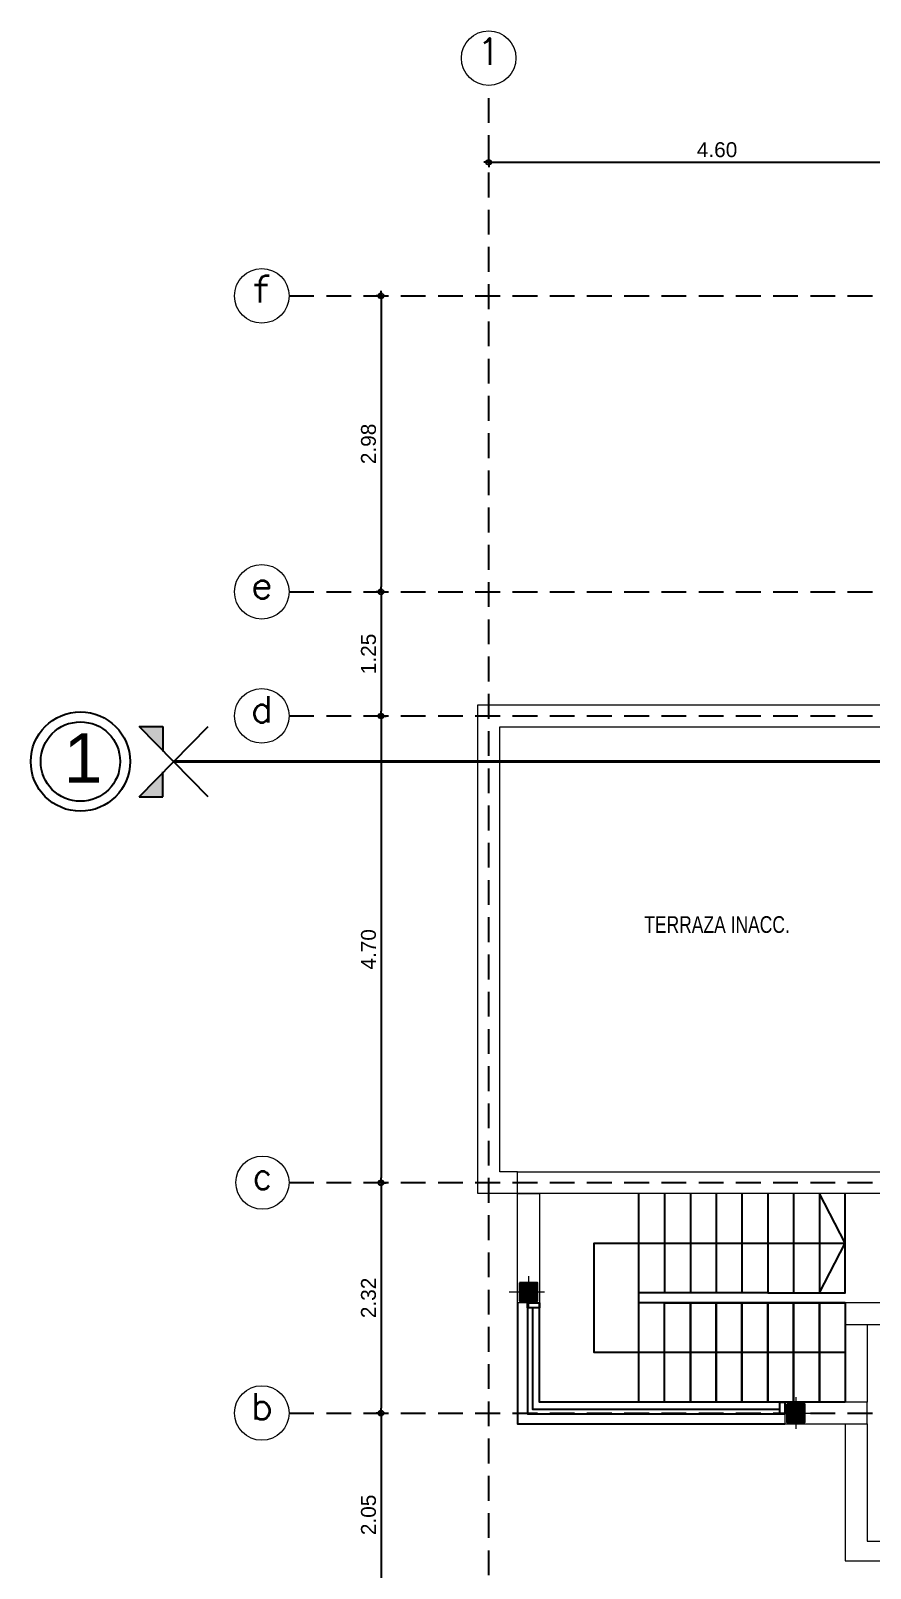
# Model space of a CAD drawing. Header units: millimetres. Extents: x 299 to 493, y -175 to -78.
# Drawn here: x 421.68 to 430.13, y -107.92 to -92.44 of the extents above; entities that cross this region are included whole.
import ezdxf
from ezdxf.enums import TextEntityAlignment as Align

# ---------------------------------------------------------------- set-up
doc = ezdxf.new("R2010")
doc.units = ezdxf.units.MM
for name, pattern in [('$3$HIDDEN', [0.375, 0.25, -0.125]), ('BORDER2', [0.875, 0.25, -0.125, 0.25, -0.125, 0, -0.125]), ('DASHED2', [9.525, 6.35, -3.175])]:
    doc.linetypes.add(name, pattern=pattern)
for name, color, linetype in [('0-Solados', 251, 'Continuous'), ('0-TEXTO', 4, 'Continuous'), ('0-VISTA 2', 2, 'Continuous'), ('02AGUA FRIA170', 170, 'Continuous'), ('04', 4, 'Continuous'), ('B-COTAS', 1, 'Continuous'), ('BARANDAS', 6, 'Continuous'), ('DIM-COTAS', 2, 'Continuous'), ('MUEBLE', 8, 'Continuous')]:
    doc.layers.add(name, color=color, linetype=linetype)
for name, color, linetype, lineweight in [('0.10', 7, 'Continuous', 13), ('01MUEBLES251', 251, 'Continuous', 9), ('A-WALL', 3, 'Continuous', 9)]:
    doc.layers.add(name, color=color, linetype=linetype, lineweight=lineweight)
doc.styles.add('Arial', font='arial.ttf', dxfattribs={"height": 0.15})
doc.styles.add('CYPETXT_romans', font='romans__.ttf', dxfattribs={"height": 0.2})
doc.styles.add('DESLOC', font='arial.ttf', dxfattribs={"width": 0.75})
doc.styles.add('RomanS', font='romans.shx')
doc.styles.get("Standard").update_dxf_attribs({"font": 'arial.ttf'})
doc.dimstyles.new('DIM100', dxfattribs={"dimtxt": 0.16, "dimasz": 0.1, "dimexe": 0, "dimexo": 0, "dimgap": 0.12, "dimtad": 1, "dimzin": 4, "dimdsep": 46, "dimtxsty": 'RomanS', "dimblk1": 'DIMBLK', "dimblk2": 'DIMBLK', "dimsah": 1, "dimcen": 0, "dimse1": 1, "dimse2": 1, "dimclrd": 8, "dimclre": 2, "dimclrt": 2, "dimadec": 0, "dimazin": 0, "dimtfac": 1, "dimtix": 1, "dimtmove": 2, "dimatfit": 3, "dimldrblk": 'DIMBLK', "dimfxl": 1, "dimtvp": 1.75, "dimtolj": 1, "dimtzin": 4, "dimarcsym": 0})

# ---------------------------------------------------------------- blocks, each defined once
blk = doc.blocks.new('DIMBLK')
for q in [(-1, 0), (0, 1), (1, 0), (0, -1)]:
    blk.add_line((0, 0), q)
blk.add_circle((0, 0), 0.5)
blk = doc.blocks.new('*D439')
at = {"layer": 'Defpoints', "color": 0, "transparency": 16777216}
for p in [(242.228, -138.785), (246.828, -138.785), (246.828, -138.785)]:
    blk.add_point(p, dxfattribs=at)
at = {"layer": 'DIM-COTAS', "color": 8, "transparency": 16777216}
blk.add_line((242.278, -138.785), (246.778, -138.785), dxfattribs=at)
at = {"layer": 'DIM-COTAS', "color": 8, "transparency": 16777216, "xscale": 0.05, "yscale": 0.05, "zscale": 0.05, "rotation": 180}
blk.add_blockref('DIMBLK', (242.228, -138.785), dxfattribs=at)
at = {"layer": 'DIM-COTAS', "color": 8, "transparency": 16777216, "xscale": 0.05, "yscale": 0.05, "zscale": 0.05}
blk.add_blockref('DIMBLK', (246.828, -138.785), dxfattribs=at)
at = {"layer": 'DIM-COTAS', "color": 2, "transparency": 16777216, "insert": (244.528, -138.659), "char_height": 0.15, "attachment_point": 5}
blk.add_mtext('\\A1;4.60', dxfattribs=at)
blk = doc.blocks.new('*D443')
at = {"layer": 'Defpoints', "color": 0, "transparency": 16777216}
for p in [(241.144, -143.111), (241.144, -144.361), (241.144, -144.361)]:
    blk.add_point(p, dxfattribs=at)
at = {"layer": 'DIM-COTAS', "color": 8, "transparency": 16777216}
blk.add_line((241.144, -143.161), (241.144, -144.311), dxfattribs=at)
at = {"layer": 'DIM-COTAS', "color": 8, "transparency": 16777216, "xscale": 0.05, "yscale": 0.05, "zscale": 0.05}
for p, rotation in [((241.144, -143.111), 90), ((241.144, -144.361), 270)]:
    blk.add_blockref('DIMBLK', p, dxfattribs=dict(at, rotation=rotation))
at = {"layer": 'DIM-COTAS', "color": 2, "transparency": 16777216, "insert": (241.018, -143.736), "char_height": 0.15, "attachment_point": 5, "rotation": 90}
blk.add_mtext('\\A1;1.25', dxfattribs=at)
blk = doc.blocks.new('*D444')
at = {"layer": 'Defpoints', "color": 0, "transparency": 16777216}
for p in [(241.144, -144.361), (241.144, -149.061), (241.144, -149.061)]:
    blk.add_point(p, dxfattribs=at)
at = {"layer": 'DIM-COTAS', "color": 8, "transparency": 16777216}
blk.add_line((241.144, -144.411), (241.144, -149.011), dxfattribs=at)
at = {"layer": 'DIM-COTAS', "color": 8, "transparency": 16777216, "xscale": 0.05, "yscale": 0.05, "zscale": 0.05}
for p, rotation in [((241.144, -144.361), 90), ((241.144, -149.061), 270)]:
    blk.add_blockref('DIMBLK', p, dxfattribs=dict(at, rotation=rotation))
at = {"layer": 'DIM-COTAS', "color": 2, "transparency": 16777216, "insert": (241.018, -146.711), "char_height": 0.15, "attachment_point": 5, "rotation": 90}
blk.add_mtext('\\A1;4.70', dxfattribs=at)
blk = doc.blocks.new('*D445')
at = {"layer": 'Defpoints', "color": 0, "transparency": 16777216}
for p in [(241.144, -149.061), (241.144, -151.381), (241.144, -151.381)]:
    blk.add_point(p, dxfattribs=at)
at = {"layer": 'DIM-COTAS', "color": 8, "transparency": 16777216}
blk.add_line((241.144, -149.111), (241.144, -151.331), dxfattribs=at)
at = {"layer": 'DIM-COTAS', "color": 8, "transparency": 16777216, "xscale": 0.05, "yscale": 0.05, "zscale": 0.05}
for p, rotation in [((241.144, -149.061), 90), ((241.144, -151.381), 270)]:
    blk.add_blockref('DIMBLK', p, dxfattribs=dict(at, rotation=rotation))
at = {"layer": 'DIM-COTAS', "color": 2, "transparency": 16777216, "insert": (241.018, -150.221), "char_height": 0.15, "attachment_point": 5, "rotation": 90}
blk.add_mtext('\\A1;2.32', dxfattribs=at)
blk = doc.blocks.new('*D446')
at = {"layer": 'Defpoints', "color": 0, "transparency": 16777216}
for p in [(241.144, -151.381), (241.144, -153.431), (241.144, -153.431)]:
    blk.add_point(p, dxfattribs=at)
at = {"layer": 'DIM-COTAS', "color": 8, "transparency": 16777216}
blk.add_line((241.144, -151.431), (241.144, -153.381), dxfattribs=at)
at = {"layer": 'DIM-COTAS', "color": 8, "transparency": 16777216, "xscale": 0.05, "yscale": 0.05, "zscale": 0.05}
for p, rotation in [((241.144, -151.381), 90), ((241.144, -153.431), 270)]:
    blk.add_blockref('DIMBLK', p, dxfattribs=dict(at, rotation=rotation))
at = {"layer": 'DIM-COTAS', "color": 2, "transparency": 16777216, "insert": (241.018, -152.406), "char_height": 0.15, "attachment_point": 5, "rotation": 90}
blk.add_mtext('\\A1;2.05', dxfattribs=at)
blk = doc.blocks.new('*D438')
at = {"layer": 'Defpoints', "color": 0, "transparency": 16777216}
for p in [(241.144, -140.131), (241.144, -143.111), (241.144, -143.111)]:
    blk.add_point(p, dxfattribs=at)
at = {"layer": 'DIM-COTAS', "color": 8, "transparency": 16777216}
blk.add_line((241.144, -140.181), (241.144, -143.061), dxfattribs=at)
at = {"layer": 'DIM-COTAS', "color": 8, "transparency": 16777216, "xscale": 0.05, "yscale": 0.05, "zscale": 0.05}
for p, rotation in [((241.144, -140.131), 90), ((241.144, -143.111), 270)]:
    blk.add_blockref('DIMBLK', p, dxfattribs=dict(at, rotation=rotation))
at = {"layer": 'DIM-COTAS', "color": 2, "transparency": 16777216, "insert": (241.018, -141.621), "char_height": 0.15, "attachment_point": 5, "rotation": 90}
blk.add_mtext('\\A1;2.98', dxfattribs=at)
blk = doc.blocks.new('ejes de replanteo')
at = {"layer": '02AGUA FRIA170'}
h = blk.add_hatch(color=256, dxfattribs=at)
h.dxf.hatch_style = 1
h.paths.add_polyline_path([(6.25, 18.869), (6.5, 18.619), (6.5, 18.869)])
h = blk.add_hatch(color=256, dxfattribs=at)
h.dxf.hatch_style = 1
h.paths.add_polyline_path([(6.25, 18.162), (6.5, 18.162), (6.5, 18.412)])
for p, q in [((6.947, 18.162), (6.25, 18.869)), ((6.25, 18.162), (6.947, 18.869)), ((6.25, 18.869), (6.49, 18.869)), ((6.49, 18.869), (6.49, 18.619)), ((6.49, 18.162), (6.49, 18.412)), ((6.25, 18.162), (6.49, 18.162))]:
    blk.add_line(p, q, dxfattribs=at)
at = {"layer": '02AGUA FRIA170', "linetype": 'BORDER2', "const_width": 0.03}
blk.add_lwpolyline([(6.599, 18.516), (32.149, 18.516)], dxfattribs=at)
at = {"layer": '02AGUA FRIA170'}
for radius in [0.5, 0.4]:
    blk.add_circle((5.659, 18.516), radius, dxfattribs=at)
at = {"layer": '02AGUA FRIA170', "style": 'Arial'}
blk.add_text('1', height=0.5, dxfattribs=at).set_placement((5.492, 18.302))
blk = doc.blocks.new('columna 20x20')
at = {"transparency": 33554687}
h = blk.add_hatch(color=220, dxfattribs=at)
h.dxf.hatch_style = 1
h.paths.add_polyline_path([(979.633, 157.587), (979.833, 157.587), (979.833, 157.387), (979.633, 157.387)])
at = {"layer": 'BARANDAS'}
blk.add_lwpolyline([(979.633, 157.587), (979.833, 157.587), (979.833, 157.387), (979.633, 157.387), (979.633, 157.587)], dxfattribs=at)
at = {"layer": 'MUEBLE', "linetype": 'DASHED2', "lineweight": 5, "ltscale": 0.1}
for points in [[(979.733, 157.702), (979.733, 157.308)], [(979.555, 157.487), (979.911, 157.487)]]:
    blk.add_lwpolyline(points, dxfattribs=at)
blk = doc.blocks.new('col. primer piso')
at = {"xscale": -0.900000000000094, "yscale": 0.900000000000094, "zscale": 0.9000000000000853, "rotation": 90}
for p in [(414.737, 872.161), (420.757, 872.161), (423.307, 871.861), (414.737, 867.961), (418.887, 867.961), (423.307, 867.961), (410.537, 865.111), (414.737, 864.883), (418.887, 864.883), (423.307, 864.991), (413.229, 863.891), (418.887, 861.841), (422.607, 861.841)]:
    blk.add_blockref('columna 20x20', p, dxfattribs=at)
blk = doc.blocks.new('rejilla estructural')
at = {"layer": '0.10'}
for centre, radius in [((23.824, -54.774), 0.275), ((21.539, -57.168), 0.275), ((21.539, -60.148), 0.275), ((21.539, -61.398), 0.275), ((21.545, -66.098), 0.268), ((21.539, -68.418), 0.275)]:
    blk.add_circle(centre, radius, dxfattribs=at)
at = {"layer": 'B-COTAS', "linetype": '$3$HIDDEN'}
for points in [[(23.824, -72.301), (23.824, -55.049)], [(21.814, -57.168), (40.003, -57.168)], [(21.814, -60.148), (40.003, -60.148)], [(21.814, -61.398), (40.003, -61.398)], [(21.814, -66.098), (40.003, -66.098)], [(21.814, -68.418), (40.003, -68.418)]]:
    blk.add_lwpolyline(points, dxfattribs=at)
at = {"layer": '0.10', "style": 'CYPETXT_romans'}
for s, width, p, p2 in [('1', 0.872087, (23.712, -54.84), (23.936, -54.84)), ('f', 1.431669, (21.427, -57.235), (21.651, -57.235)), ('e', 0.966349, (21.427, -60.215), (21.651, -60.215)), ('d', 0.916473, (21.427, -61.465), (21.651, -61.465)), ('c', 0.862812, (21.445, -66.165), (21.645, -66.165)), ('b', 0.916473, (21.427, -68.485), (21.651, -68.485))]:
    blk.add_text(s, height=0.267, dxfattribs=dict(at, width=width)).set_placement(p, p2, align=Align.FIT)
at = {"layer": 'DIM-COTAS'}
dim = blk.add_linear_dim(base=(28.424, -55.823), p1=(23.824, -55.823), p2=(28.424, -55.823), dimstyle='DIM100', override={"dimtxt": 0.15, "dimasz": 0.05, "dimgap": 0.05, "dimtxsty": 'Standard', "dimlwd": 65535}, dxfattribs=at)
dim.commit()
dim.dimension.update_dxf_attribs({"geometry": '*D439', "text_midpoint": (26.124, -55.696), "insert": (-218.404, 82.962)})
for base, p1, p2, picture, middle in [((22.741, -60.148), (22.741, -57.168), (22.741, -60.148), '*D438', (22.614, -58.658)), ((22.741, -61.398), (22.741, -60.148), (22.741, -61.398), '*D443', (22.614, -60.773)), ((22.741, -66.098), (22.741, -61.398), (22.741, -66.098), '*D444', (22.614, -63.748)), ((22.741, -68.418), (22.741, -66.098), (22.741, -68.418), '*D445', (22.614, -67.258)), ((22.741, -70.468), (22.741, -68.418), (22.741, -70.468), '*D446', (22.614, -69.443))]:
    dim = blk.add_linear_dim(base=base, p1=p1, p2=p2, angle=270, dimstyle='DIM100', override={"dimtxt": 0.15, "dimasz": 0.05, "dimgap": 0.05, "dimtxsty": 'Standard', "dimlwd": 65535}, dxfattribs=at)
    dim.commit()
    dim.dimension.update_dxf_attribs({"geometry": picture, "text_midpoint": middle, "insert": (-218.404, 82.962)})

msp = doc.modelspace()

# ---------------------------------------------------------------- linework, layer by layer
at = {"layer": '0-Solados', "elevation": 0.041}
for points in [[(426.581, -105.25), (426.581, -106.47), (429.273, -106.47)], [(426.681, -105.25), (426.681, -106.37), (429.273, -106.37)], [(429.273, -106.25), (426.801, -106.25), (426.801, -105.25)], [(426.731, -105.3), (426.731, -106.32), (429.223, -106.32)]]:
    msp.add_lwpolyline(points, dxfattribs=at)
for points in [[(426.801, -105.25), (426.801, -105.3), (426.681, -105.3), (426.681, -105.25)], [(429.223, -106.25), (429.273, -106.25), (429.273, -106.37), (429.223, -106.37)]]:
    msp.add_lwpolyline(points, close=True, dxfattribs=at)
at = {"layer": '0-VISTA 2', "color": 2}
for p, q in [((428.061, -104.15, 0.041), (428.061, -105.15, 0.041)), ((428.321, -104.15, 0.041), (428.321, -105.15, 0.041)), ((428.581, -104.15, 0.041), (428.581, -105.15, 0.041)), ((428.841, -104.15, 0.041), (428.841, -105.15, 0.041)), ((429.361, -104.15, 0.041), (429.361, -105.15, 0.041)), ((427.801, -105.25, 0.041), (427.801, -105.15, 0.041)), ((428.321, -105.25, 0.041), (427.801, -105.25, 0.041)), ((427.801, -106.25, 0.041), (427.801, -105.25, 0.041)), ((428.061, -106.25, 0.041), (428.061, -105.25, 0.041)), ((428.321, -106.25, 0.041), (428.321, -105.25, 0.041)), ((428.581, -105.25, 0.041), (428.321, -105.25, 0.041)), ((428.581, -106.25, 0.041), (428.581, -105.25, 0.041)), ((428.841, -105.25, 0.041), (428.581, -105.25, 0.041)), ((428.841, -106.25, 0.041), (428.841, -105.25, 0.041)), ((429.101, -105.25, 0.041), (428.841, -105.25, 0.041)), ((429.101, -106.25, 0.041), (429.101, -105.25, 0.041)), ((429.361, -105.25, 0.041), (429.101, -105.25, 0.041)), ((429.361, -106.25, 0.041), (429.361, -105.25, 0.041)), ((429.621, -105.25, 0.041), (429.361, -105.25, 0.041)), ((429.621, -106.25, 0.041), (429.621, -105.25, 0.041)), ((429.881, -105.25, 0.041), (429.621, -105.25, 0.041)), ((429.881, -105.75, 0.041), (427.801, -105.75, 0.041))]:
    msp.add_line(p, q, dxfattribs=at)
at = {"layer": '0-VISTA 2', "color": 2, "elevation": 0.041}
for points in [[(427.801, -105.75), (427.351, -105.75), (427.351, -104.65), (429.881, -104.65), (429.621, -104.15), (429.621, -105.15), (429.881, -105.15), (429.881, -104.15)], [(429.101, -105.15), (428.841, -105.15), (428.581, -105.15), (428.321, -105.15), (428.061, -105.15), (427.801, -105.15), (427.801, -104.15)], [(429.101, -104.15), (429.101, -105.15), (429.361, -105.15), (429.621, -105.15), (429.881, -104.65)]]:
    msp.add_lwpolyline(points, dxfattribs=at)
at = {"layer": '0-VISTA 2', "color": 2, "invisible_edges": 1}
for points in [[(428.321, -106.25, 0.041), (428.061, -105.25, 0.041), (428.321, -105.25, 0.041)], [(428.321, -105.25, 0.041), (428.581, -106.25, 0.041), (428.321, -106.25, 0.041)], [(428.581, -106.25, 0.041), (428.321, -105.25, 0.041), (428.581, -105.25, 0.041)], [(428.581, -105.25, 0.041), (428.841, -106.25, 0.041), (428.581, -106.25, 0.041)], [(428.841, -106.25, 0.041), (428.581, -105.25, 0.041), (428.841, -105.25, 0.041)], [(428.841, -105.25, 0.041), (429.101, -106.25, 0.041), (428.841, -106.25, 0.041)], [(429.101, -106.25, 0.041), (428.841, -105.25, 0.041), (429.101, -105.25, 0.041)], [(429.101, -105.25, 0.041), (429.361, -106.25, 0.041), (429.101, -106.25, 0.041)], [(429.361, -106.25, 0.041), (429.101, -105.25, 0.041), (429.361, -105.25, 0.041)], [(429.361, -105.25, 0.041), (429.621, -106.25, 0.041), (429.361, -106.25, 0.041)], [(429.621, -106.25, 0.041), (429.361, -105.25, 0.041), (429.621, -105.25, 0.041)], [(429.621, -105.25, 0.041), (429.881, -106.25, 0.041), (429.621, -106.25, 0.041)], [(429.881, -106.25, 0.041), (429.621, -105.25, 0.041), (429.881, -105.25, 0.041)]]:
    msp.add_3dface(points, dxfattribs=at)
at = {"layer": '01MUEBLES251', "elevation": 0.041}
for points in [[(426.581, -104.15), (426.181, -104.15), (426.181, -99.23), (430.781, -99.23)], [(426.581, -103.93), (426.401, -103.93), (426.401, -99.45), (430.781, -99.45)], [(429.881, -106.47), (429.881, -107.85), (434.931, -107.85)], [(430.101, -106.47), (430.101, -107.65), (434.931, -107.65)]]:
    msp.add_lwpolyline(points, dxfattribs=at)
at = {"layer": 'A-WALL', "elevation": 0.041}
for points in [[(430.781, -103.93), (430.781, -104.15), (426.581, -104.15), (426.581, -103.93)], [(426.801, -105.25), (426.581, -105.25), (426.581, -104.15), (426.801, -104.15)], [(429.881, -105.47), (431.431, -105.47), (431.431, -105.25), (429.881, -105.25)], [(430.101, -106.25), (429.881, -106.25), (429.881, -105.47), (430.101, -105.47)], [(429.273, -106.47), (430.101, -106.47), (430.101, -106.25), (429.273, -106.25)]]:
    msp.add_lwpolyline(points, close=True, dxfattribs=at)

# ---------------------------------------------------------------- block references
at = {"layer": '04'}
for name, p in [('ejes de replanteo', (416.519, -118.316, 0.041)), ('rejilla estructural', (402.466, -37.942, 0.041)), ('col. primer piso', (157.892, -88.492, 0.041))]:
    msp.add_blockref(name, p, dxfattribs=at)

# ---------------------------------------------------------------- texts
at = {"layer": '0-TEXTO', "insert": (427.278, -101.357, 0.041), "char_height": 0.16793, "attachment_point": 1, "style": 'DESLOC'}
msp.add_mtext_dynamic_manual_height_columns('\\pi0.57854;TERRAZA INACC.', width=2.34699, gutter_width=1.5, heights=[1.363], dxfattribs=at)

doc.saveas('drawing.dxf')
